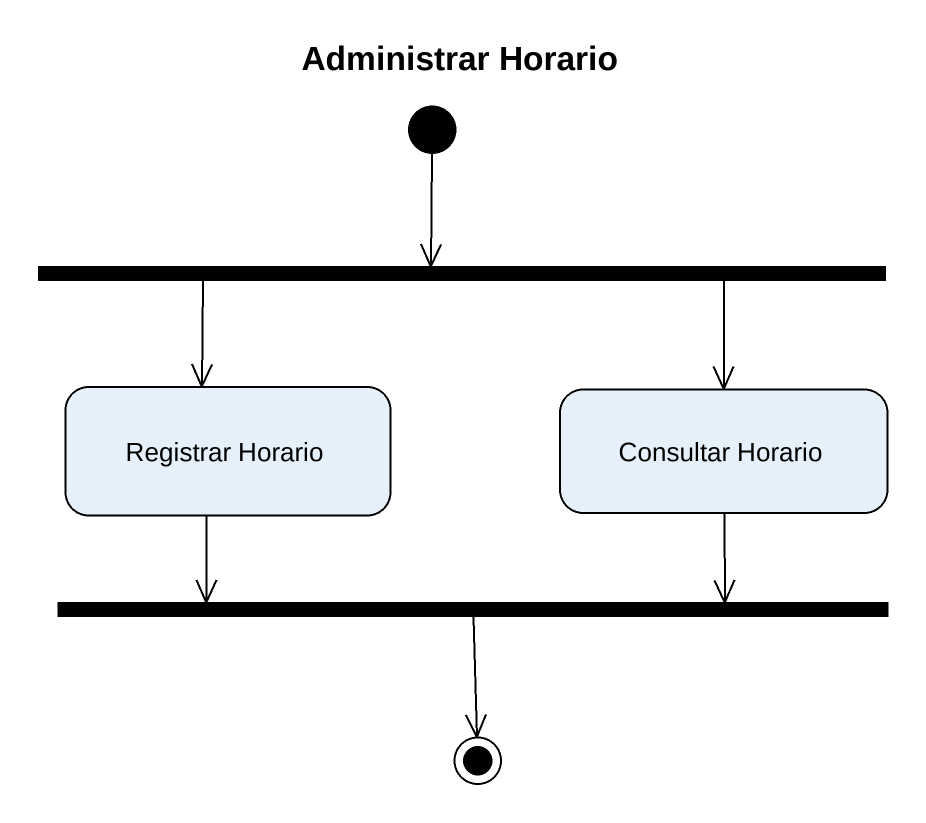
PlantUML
@startuml
title Administrar Horario
hide empty description
state fork1 <<fork>>
state "Registrar Horario" as Registrar_Horario
state "Consultar Horario" as Consultar_Horario
state fork2 <<join>>
[*] --> fork1
fork1 --> Registrar_Horario
fork1 --> Consultar_Horario
Registrar_Horario --> fork2
Consultar_Horario --> fork2
fork2 --> [*]
@enduml
